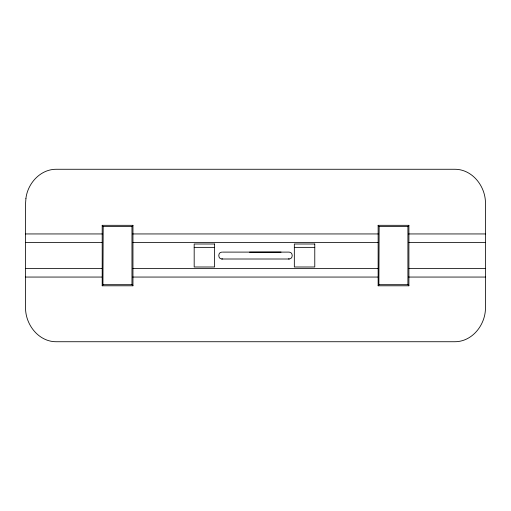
<?xml version="1.0" encoding="UTF-8"?>
<svg xmlns="http://www.w3.org/2000/svg" width="511" height="511" viewBox="0 0 511 511"><rect width="100%" height="100%" fill="white"/><g stroke="black" fill="none" stroke-linecap="round" stroke-linejoin="round"><path stroke-width="0.77" d="M132.949 285.783L131.972 284.678L131.972 226.43L132.949 225.325L102.2 225.319L102.2 285.79L132.956 285.79L132.956 225.319M102.206 285.783L103.19 284.678L131.972 284.678M408.889 285.783L407.912 284.678L407.912 226.43L408.889 225.325L378.14 225.319L378.14 285.79L408.896 285.79L408.896 225.319M378.146 285.783L379.13 284.678L407.912 284.678M221.774 252.108C217.782 252.166 217.782 258.949 221.774 259.007L289.226 259.007C293.218 258.949 293.218 252.166 289.226 252.108L249.547 252.179M221.774 259.007L222.566 258.892M102.206 225.325L103.19 226.43L131.972 226.43M378.146 225.325L379.13 226.43L407.912 226.43M25.55 233.942L102.443 233.942M132.739 233.942L378.261 233.942M408.557 233.942L485.45 233.942M25.55 242.565L102.443 242.565M132.739 242.565L378.261 242.565M408.557 242.565L485.45 242.565M194.18 247.369L214.62 247.369M294.336 247.369L314.776 247.369M222.394 252.108L281.05 252.108M25.55 268.435L102.443 268.435M132.739 268.435L378.261 268.435M408.557 268.435L485.45 268.435M25.55 277.058L102.443 277.058M132.739 277.058L378.261 277.058M408.557 277.058L485.45 277.058M102.935 284.966L103.19 226.43M378.875 284.966L379.13 226.43M288.434 258.892L289.226 259.007M25.927 198.364L25.55 203.761L25.55 307.239C25.116 324.21 38.376 341.776 56.21 341.731L454.79 341.731C472.624 341.776 485.884 324.21 485.45 307.239L485.45 203.761C485.884 186.79 472.624 169.224 454.79 169.269L56.21 169.269C40.414 169.218 27.747 183.289 25.927 198.364M214.62 244.003L194.18 244.003L194.18 266.998L214.62 266.998L214.62 244.003M314.776 244.003L294.336 244.003L294.336 266.998L314.776 266.998L314.776 244.003"/></g></svg>
